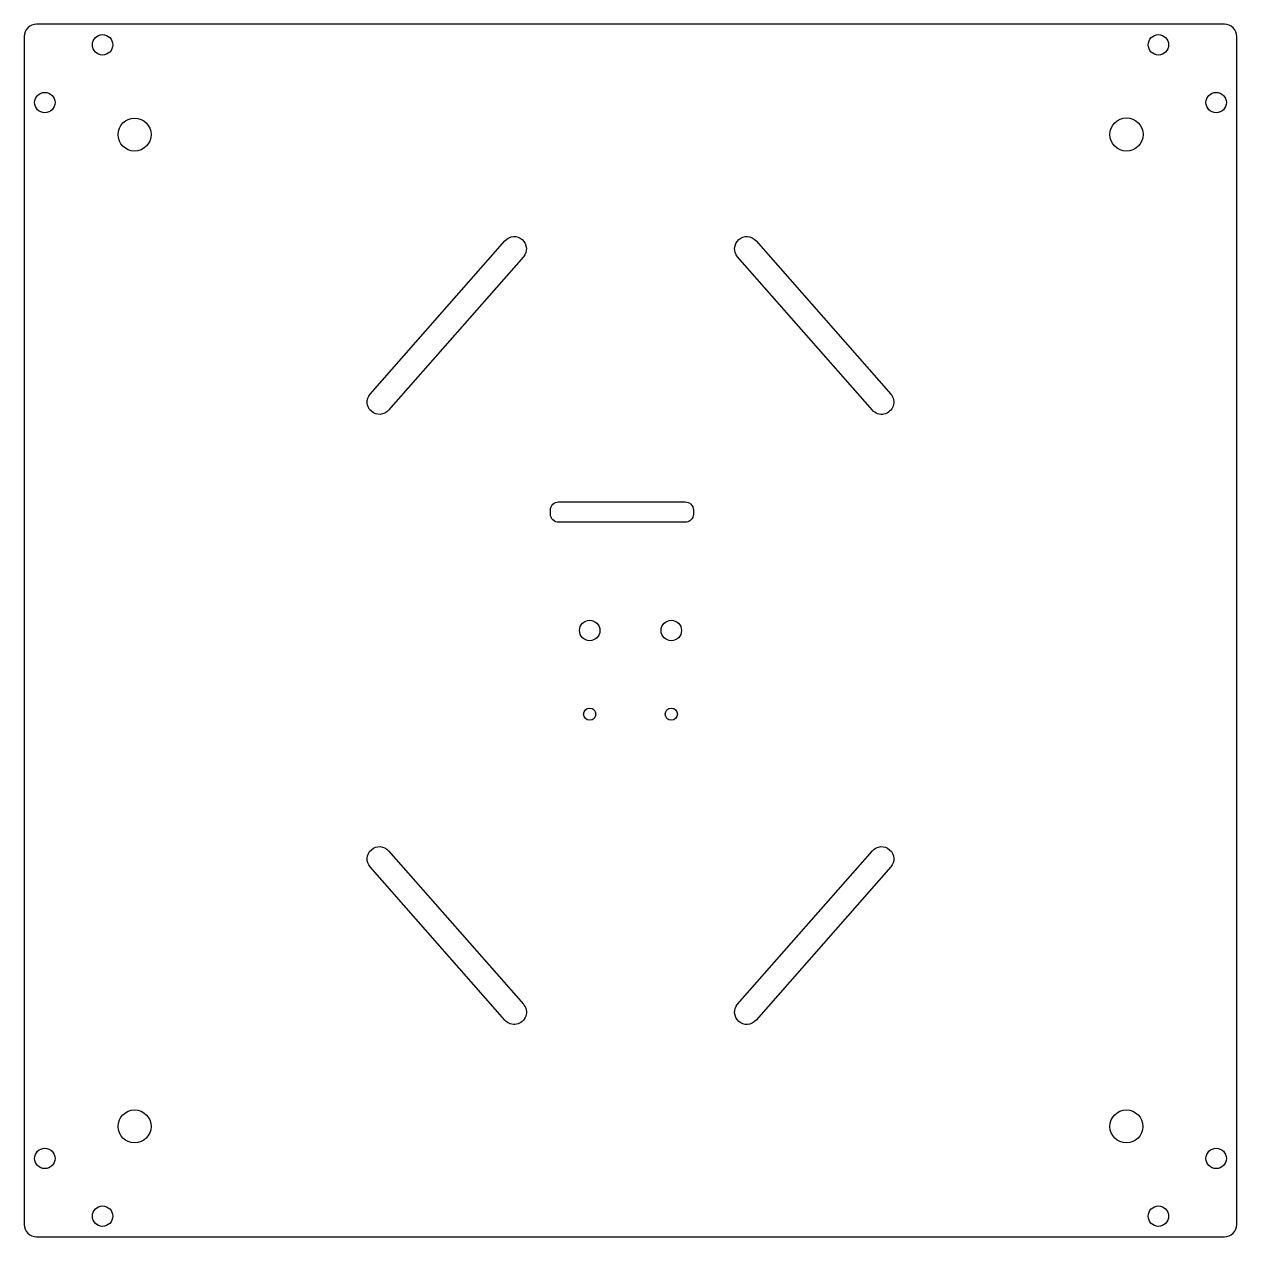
# Model space of a CAD drawing. Header units: millimetres. Extents: x -3 to 294, y -297 to 0.
import ezdxf

# ---------------------------------------------------------------- set-up
doc = ezdxf.new("R2010")
doc.units = ezdxf.units.MM

msp = doc.modelspace()

# ---------------------------------------------------------------- linework, layer by layer
for points in [[(291, 0), (0, 0, 0.414214), (-3, -3), (-3, -294, 0.414214), (0, -297), (291, -297, 0.414214), (294, -294), (294, -3, 0.414214)], [(119.25, -56.98), (86.25, -94.54, -1), (81.75, -90.58), (114.75, -53.02, -1)], [(204.75, -94.54), (171.75, -56.98, -1), (176.25, -53.02), (209.25, -90.58, -1)], [(158.9, -122), (127.9, -122, -0.414214), (125.9, -120), (125.9, -119, -0.414214), (127.9, -117), (158.9, -117, -0.414214), (160.9, -119), (160.9, -120, -0.414214)], [(114.75, -243.98), (81.75, -206.42, -1), (86.25, -202.46), (119.25, -240.02, -1)], [(209.25, -206.42), (176.25, -243.98, -1), (171.75, -240.02), (204.75, -202.46, -1)]]:
    msp.add_lwpolyline(points, format="xyb", close=True)
for centre, radius in [((16.18, -5.04), 2.5), ((274.82, -5.04), 2.5), ((2.04, -19.18), 2.5), ((288.96, -19.18), 2.5), ((24.03, -27.03), 4.05), ((267, -27), 4.05), ((135.5, -148.5), 2.5), ((155.5, -148.5), 2.5), ((135.5, -169), 1.5), ((155.5, -169), 1.5), ((24.03, -269.97), 4.05), ((266.97, -269.97), 4.05), ((2.04, -277.82), 2.5), ((288.96, -277.82), 2.5), ((16.18, -291.96), 2.5), ((274.82, -291.96), 2.5)]:
    msp.add_circle(centre, radius)

doc.saveas('drawing.dxf')
